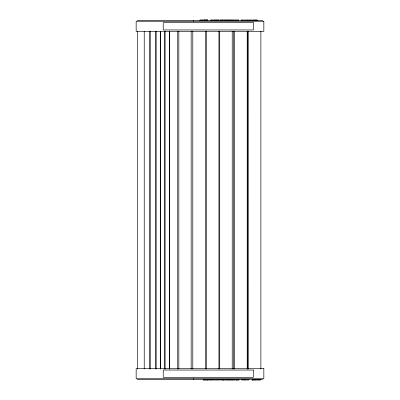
<?xml version="1.0" encoding="UTF-8"?>
<svg xmlns="http://www.w3.org/2000/svg" width="400" height="400" viewBox="0 0 400 400"><rect width="100%" height="100%" fill="white"/><g stroke="black" fill="none" stroke-linecap="round" stroke-linejoin="round"><path stroke-width="0.6" d="M205.165 20L199.93 20L199.93 20.63M207.94 20L205.35 20L205.35 20.63M213.745 20L211.05 20L211.05 20.63M217.085 20L217.085 20.63L217.04 20L218.675 20L218.675 20.63M244.3 20L247.09 20M252.525 20L250.035 20L250.035 20.63M137.115 20.63L262.885 20.63M137.115 379.37L262.885 379.37M208.065 380L213.05 380L212.995 379.37M213.43 380L216.25 380M220.885 380L225.85 380L225.85 379.37M246.3 380L248.795 380L248.795 379.37M257.475 380L255.16 380L255.185 379.37M260.885 31.2L260.885 369.04M260.49 379.37L260.49 380L257.765 380L257.765 379.37M259.395 379.37L259.395 380M258.86 379.37L258.86 380M257.325 379.37L257.38 380M257.275 20.63L257.275 20L254.55 20L254.55 20.63M256.845 20L256.845 20.63M255.9 20L255.9 20.63M255.37 379.37L255.37 380M255.225 379.37L255.285 380M254.96 20L254.96 20.63M254.53 379.37L254.53 380L252.22 380L252.22 379.37M254.22 20.63L254.22 20L253.035 20L253.035 20.63M254.13 379.37L254.13 380M253.985 379.37L254.05 380M253.88 379.37L253.88 380M252.87 379.37L252.87 380M252.765 379.37L252.765 380M252.7 379.37L252.7 380M252.62 379.37L252.62 380M249.87 20.63L249.87 20L247.325 20L247.325 20.63M248.24 31.2L248.255 369.04M247.595 31.2L247.595 369.04M247.215 31.2L247.215 369.04M245.675 379.37L245.675 380L243.38 380L243.38 379.37M245.3 379.37L245.3 380M244 379.37L244 380M243.665 20.63L243.665 20L241.18 20L241.18 20.63M242.7 379.37L242.7 380L241.51 380L241.51 379.37M241.79 20L241.79 20.63M238.995 379.37L238.995 380L232.035 380L232.035 379.37M238.615 20.63L238.615 20L236.035 20L236.035 20.63M238.575 379.37L238.575 380M238.51 20L238.54 20.63M238.285 20L238.3 20.63M237.965 379.37L237.965 380M236.94 379.37L236.94 380M236.505 379.37L236.505 380M236.265 379.37L236.265 380M236.135 20L236.105 20.63M235.655 20.63L235.71 20L230.865 20L230.865 20.63M234.585 31.2L234.585 369.04M234.31 379.37L234.33 380M233.355 31.2L233.355 369.04M233.195 20L233.14 20.63M232.845 379.37L232.845 380M232.43 379.37L232.43 380M232.22 31.2L232.22 369.04M232.005 20L232.005 20.63M231.72 379.37L231.72 380L226.315 380L226.315 379.37M231.48 20L231.48 20.63M231.245 379.37L231.245 380M230.88 379.37L230.88 380M230.41 20.63L230.41 20L227.68 20L227.68 20.63M229.945 20L229.945 20.63M229.595 379.37L229.595 380M229.335 20L229.335 20.63M228.98 379.37L228.98 380M228.43 20L228.43 20.63M228.05 20L228.05 20.63M227.45 379.37L227.45 380M227.355 20.63L227.355 20L225.425 20L225.425 20.63M226.89 20L226.89 20.63M226.925 379.37L226.925 380M226.495 20L226.495 20.63M225.79 379.37L225.79 380M225.48 20L225.48 20.63M225.085 20.63L225.085 20L222.66 20L222.715 20.63M224.62 20L224.62 20.63M223.33 379.37L223.33 380M223.275 379.37L223.275 380M222.99 379.37L223.02 380M222.945 379.37L222.945 380M222.42 20.63L222.42 20L219.935 20L219.935 20.63M221.985 20L221.985 20.63M221.38 20L221.38 20.63M220.99 379.37L220.99 380M220.93 379.37L220.93 380M220.355 20L220.355 20.63M219.72 31.2L219.72 369.04M219.535 379.37L219.535 380L216.61 380L216.61 379.37M218.93 31.2L218.93 369.04M218.66 379.37L218.66 380M218.63 20L218.63 20.63M218.26 20L218.24 20.63M218.21 20L218.21 20.63M216.83 20.63L216.83 20L214.1 20L214.1 20.63M216.365 20L216.365 20.63M215.755 20L215.755 20.63M214.85 20L214.85 20.63M214.47 20L214.47 20.63M211.375 20L211.375 20.63M210.48 379.37L210.535 380M210.35 379.37L210.35 380M207.825 379.37L207.825 380L206.18 380L206.18 379.37M207.775 379.37L207.775 380M207.63 20L207.63 20.63M207.39 20L207.39 20.63M207.235 20L207.235 20.63M207.015 379.37L207.015 380M206.395 20L206.395 20.63M206.43 31.2L206.425 369.04M206.27 20L206.27 20.63M206.185 20L206.185 20.63M205.855 379.37L205.855 380L203.17 380L203.17 379.37M205.745 20L205.745 20.63M205.455 379.37L205.455 380M205.3 31.2L205.3 369.04M205.09 20L205.06 20.63M204.935 379.37L204.935 380M204.835 20L204.85 20.63M204.73 20L204.795 20.63M204.72 379.37L204.72 380M204.635 20L204.635 20.63M204.27 20L204.27 20.63M203.59 379.37L203.59 380M202.585 20L202.585 20.63M201.07 20L201.07 20.63M200.545 20L200.545 20.63M193.33 20.63L193.33 21.265M193.33 378.735L193.33 379.37M192.795 31.2L192.795 369.04M191.155 31.2L191.155 369.04M178.83 31.2L178.83 369.04M177.73 31.2L177.73 369.04M169.62 31.2L169.62 369.04M169.315 31.2L169.315 369.04M165.1 31.2L165.1 369.04M164.585 31.2L164.585 369.04M160.575 31.2L160.575 369.04M160.285 31.2L160.285 369.04M156.17 31.2L156.17 369.04M155.52 31.2L155.52 369.04M150.235 31.2L150.235 369.04M149.725 31.2L149.725 369.04M144.235 31.2L144.235 369.04M137.4 31.2L137.4 369.04M263.84 21.265L136.16 21.265L136.16 31.38L263.84 31.38L263.84 21.265M253.395 22.685L163.22 22.685L163.22 29.96L253.395 29.96L253.395 22.685M263.84 368.62L136.16 368.62L136.16 378.735L263.84 378.735L263.84 368.62M253.395 370.04L163.22 370.04L163.22 377.315L253.395 377.315L253.395 370.04M222.9 20.63L222.9 20L222.845 20.63M211.155 20.63L211.155 20L211.125 20.63M207.4 380L207.4 379.37L207.355 380"/></g></svg>
